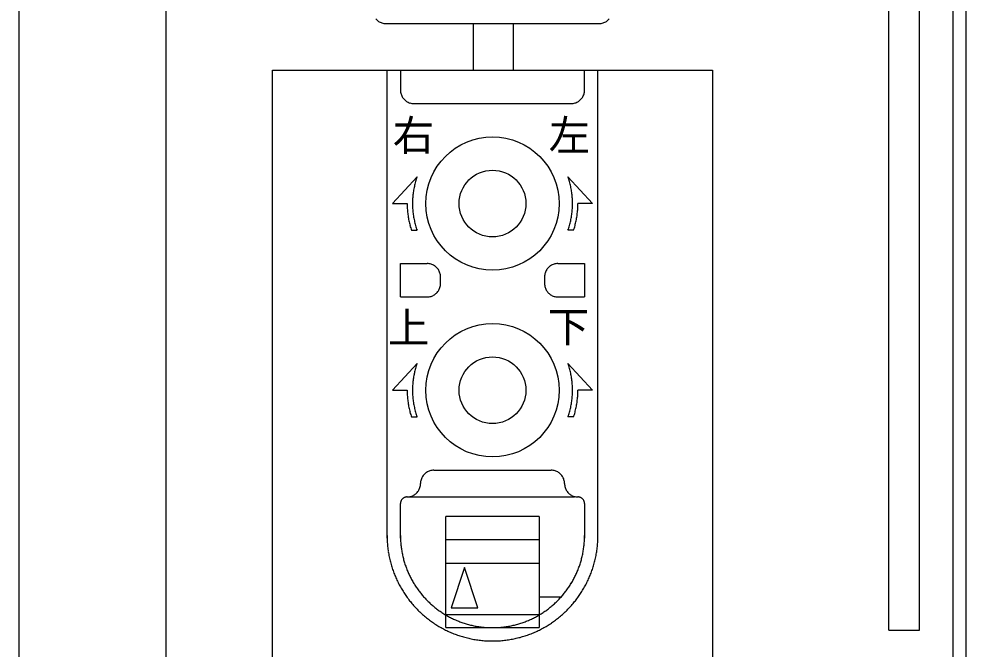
# Model space of a CAD drawing. Units: millimetres, scale not verified. Extents: x -800 to 800, y -560 to 560.
# Drawn here: x -234.2 to -163.2, y 340.8 to 388 of the extents above; entities that cross this region are included whole.
import ezdxf
from ezdxf.enums import TextEntityAlignment as Align

# ---------------------------------------------------------------- set-up
doc = ezdxf.new("R2010")
doc.units = ezdxf.units.MM
doc.header["$LTSCALE"] = 4
doc.layers.add('2-0', color=7, linetype='Continuous', lineweight=25)
doc.styles.add('ＭＳ ゴシック', font='')
doc.styles.get('ＭＳ ゴシック').set_extended_font_data('MS Gothic')

msp = doc.modelspace()

# ---------------------------------------------------------------- linework, layer by layer
at = {"layer": '2-0'}
for p, q in [((-234.205, 428.203), (-234.205, 168.797)), ((-164.204, 413.703), (-164.204, 168.797)), ((-163.206, 168.797), (-163.206, 413.7)), ((-223.206, 392.202), (-223.206, 168.797)), ((-166.704, 342.202), (-166.704, 392.202)), ((-169.004, 342.202), (-169.004, 389.902)), ((-206.707, 387.703), (-190.707, 387.703)), ((-200.155, 387.703), (-200.155, 384.202)), ((-197.157, 387.703), (-197.157, 384.202)), ((-206.606, 384.202), (-190.805, 384.202)), ((-206.606, 349.102), (-206.606, 384.202)), ((-205.604, 384.202), (-205.604, 382.704)), ((-191.805, 382.703), (-191.805, 384.201)), ((-190.805, 349.102), (-190.805, 384.202)), ((-204.605, 381.702), (-192.805, 381.702)), ((-206.204, 374.202), (-204.359, 376.203)), ((-191.205, 374.202), (-193.05, 376.203)), ((-206.204, 374.202), (-205.106, 374.202)), ((-191.205, 374.202), (-192.303, 374.202)), ((-204.785, 372.202), (-204.359, 372.202)), ((-192.624, 372.202), (-193.05, 372.202)), ((-205.604, 369.703), (-203.604, 369.703)), ((-205.604, 367.202), (-205.604, 369.702)), ((-193.803, 369.703), (-191.805, 369.703)), ((-191.805, 369.703), (-191.805, 367.203)), ((-202.605, 368.202), (-202.605, 368.701)), ((-194.805, 368.702), (-194.805, 368.202)), ((-205.604, 367.202), (-203.604, 367.202)), ((-193.803, 367.202), (-191.805, 367.202)), ((-206.204, 360.203), (-204.359, 362.203)), ((-191.205, 360.203), (-193.05, 362.203)), ((-206.204, 360.203), (-205.106, 360.203)), ((-191.205, 360.203), (-192.303, 360.203)), ((-204.785, 358.203), (-204.359, 358.203)), ((-192.624, 358.203), (-193.05, 358.203)), ((-203.104, 354.202), (-194.306, 354.202)), ((-205.105, 352.202), (-192.556, 352.202)), ((-205.604, 349.102), (-205.604, 351.702)), ((-191.805, 351.702), (-191.805, 349.102)), ((-195.205, 350.749), (-202.205, 350.749)), ((-202.204, 349.018), (-195.204, 349.018)), ((-195.205, 347.203), (-202.205, 347.203)), ((-200.804, 346.901), (-201.805, 343.899)), ((-199.804, 343.9), (-200.804, 346.902)), ((-195.205, 344.702), (-193.563, 344.702)), ((-201.805, 343.9), (-199.804, 343.9)), ((-202.204, 343.394), (-195.204, 343.394)), ((-202.204, 342.402), (-195.204, 342.402)), ((-169.004, 342.202), (-166.704, 342.202))]:
    msp.add_line(p, q, dxfattribs=at)
for points in [[(-215.204, 168.797), (-215.204, 384.202), (-182.206, 384.202), (-182.206, 168.797)], [(-202.204, 342.402), (-202.204, 343.394), (-202.204, 350.749)], [(-195.205, 350.749), (-195.205, 343.394), (-195.205, 342.402)]]:
    msp.add_lwpolyline(points, dxfattribs=at)
for centre, radius in [((-198.704, 374.202), 4.999), ((-198.705, 374.202), 2.5), ((-198.704, 360.203), 4.999), ((-198.705, 360.203), 2.5)]:
    msp.add_circle(centre, radius, dxfattribs=at)
for centre, radius, start, end in [((-206.699, 388.706), 1.007, 220.91686, 228.86254), ((-206.701, 388.703), 1.003, 228.85953, 236.84903), ((-206.705, 388.697), 0.996, 236.84789, 244.93976), ((-206.708, 388.692), 0.99, 244.9421, 253.17182), ((-206.708, 388.692), 0.991, 253.17891, 261.54583), ((-206.706, 388.707), 1.005, 261.55813, 270.01662), ((-190.706, 388.711), 1.008, 269.98436, 278.41849), ((-190.704, 388.698), 0.995, 278.4302, 286.76962), ((-190.704, 388.697), 0.994, 286.77616, 294.98015), ((-190.706, 388.702), 1, 294.98207, 303.05403), ((-190.709, 388.707), 1.006, 303.05262, 311.03085), ((-190.711, 388.709), 1.008, 311.02773, 318.97227), ((-204.591, 382.703), 1.013, 179.98381, 188.37888), ((-192.812, 382.703), 1.008, 351.58151, 0.01564), ((-204.606, 382.701), 0.998, 188.39016, 196.69916), ((-204.608, 382.7), 0.996, 196.70549, 204.89004), ((-204.604, 382.702), 1, 204.89194, 212.9561), ((-204.601, 382.704), 1.004, 212.95483, 220.93614), ((-204.6, 382.705), 1.005, 220.93329, 228.88998), ((-192.81, 382.708), 1.008, 311.02773, 318.97227), ((-192.809, 382.707), 1.006, 318.96915, 326.94738), ((-192.803, 382.703), 1, 326.94597, 335.01793), ((-192.798, 382.701), 0.994, 335.01985, 343.22384), ((-192.799, 382.701), 0.995, 343.23038, 351.5698), ((-204.602, 382.702), 1.002, 228.88722, 236.88398), ((-204.606, 382.697), 0.996, 236.88301, 244.97649), ((-204.608, 382.692), 0.991, 244.97891, 253.2034), ((-204.608, 382.694), 0.992, 253.21044, 261.56503), ((-204.605, 382.709), 1.007, 261.57713, 270.01706), ((-192.805, 382.71), 1.008, 269.98436, 278.41849), ((-192.803, 382.697), 0.995, 278.4302, 286.76962), ((-192.803, 382.696), 0.994, 286.77616, 294.98015), ((-192.806, 382.701), 1, 294.98207, 303.05403), ((-192.809, 382.706), 1.006, 303.05262, 311.03085), ((-198.715, 374.202), 5.989, 164.05785, 167.61559), ((-198.71, 374.201), 5.995, 160.48709, 164.05764), ((-198.699, 374.201), 5.995, 15.94236, 19.51291), ((-198.694, 374.202), 5.989, 12.38441, 15.94215), ((-198.717, 374.203), 5.987, 171.16256, 174.70103), ((-198.717, 374.202), 5.987, 167.61571, 171.16251), ((-198.692, 374.202), 5.987, 8.83749, 12.38429), ((-198.692, 374.203), 5.987, 5.29897, 8.83744), ((-198.688, 374.202), 6.417, 179.99987, 181.65045), ((-198.716, 374.202), 5.988, 178.23426, 181.76574), ((-198.717, 374.202), 5.988, 174.70103, 178.23428), ((-198.693, 374.202), 5.988, 1.76572, 5.29897), ((-198.693, 374.202), 5.988, 358.23426, 1.76574), ((-198.721, 374.202), 6.417, 358.34955, 0.00013), ((-198.695, 374.202), 6.41, 181.65043, 183.30193), ((-198.702, 374.202), 6.403, 183.30191, 184.95484), ((-198.71, 374.201), 6.396, 184.95482, 186.60968), ((-198.718, 374.2), 6.387, 186.60966, 188.26693), ((-198.717, 374.202), 5.988, 181.76572, 185.29897), ((-198.717, 374.202), 5.987, 185.29897, 188.83744), ((-198.692, 374.202), 5.987, 351.16256, 354.70103), ((-198.693, 374.202), 5.988, 354.70103, 358.23428), ((-198.691, 374.2), 6.387, 351.73307, 353.39034), ((-198.7, 374.201), 6.396, 353.39032, 355.04518), ((-198.707, 374.202), 6.403, 355.04516, 356.69809), ((-198.715, 374.202), 6.41, 356.69807, 358.34957), ((-198.728, 374.199), 6.378, 188.26692, 189.92708), ((-198.737, 374.197), 6.368, 189.92707, 191.59057), ((-198.747, 374.195), 6.358, 191.59056, 193.25782), ((-198.717, 374.202), 5.987, 188.83749, 192.38429), ((-198.715, 374.203), 5.989, 192.38441, 195.94215), ((-198.694, 374.203), 5.989, 344.05785, 347.61559), ((-198.692, 374.202), 5.987, 347.61571, 351.16251), ((-198.662, 374.195), 6.358, 346.74218, 348.40944), ((-198.672, 374.197), 6.368, 348.40943, 350.07293), ((-198.682, 374.199), 6.378, 350.07292, 351.73308), ((-198.757, 374.193), 6.347, 193.25782, 194.92923), ((-198.767, 374.19), 6.337, 194.92923, 196.60516), ((-198.776, 374.187), 6.327, 196.60517, 198.28591), ((-198.71, 374.204), 5.995, 195.94236, 199.51291), ((-198.699, 374.204), 5.995, 340.48709, 344.05764), ((-198.633, 374.187), 6.327, 341.71409, 343.39483), ((-198.642, 374.19), 6.337, 343.39484, 345.07077), ((-198.652, 374.193), 6.347, 345.07077, 346.74218), ((-203.604, 368.697), 1.007, 81.57713, 90.01706), ((-203.602, 368.712), 0.992, 73.21044, 81.56503), ((-203.601, 368.713), 0.991, 64.97891, 73.2034), ((-203.603, 368.708), 0.996, 56.88301, 64.97649), ((-203.607, 368.703), 1.002, 48.88722, 56.88398), ((-203.609, 368.701), 1.005, 40.93329, 48.88998), ((-203.608, 368.701), 1.004, 32.95483, 40.93614), ((-203.605, 368.704), 1, 24.89194, 32.9561), ((-193.805, 368.704), 1, 147.05178, 155.11593), ((-193.801, 368.702), 1.004, 139.07173, 147.05304), ((-193.8, 368.701), 1.005, 131.1179, 139.07459), ((-193.802, 368.704), 1.002, 123.1239, 131.12066), ((-193.806, 368.709), 0.996, 115.03139, 123.12486), ((-193.808, 368.714), 0.991, 106.80448, 115.02896), ((-193.808, 368.712), 0.992, 98.44285, 106.79743), ((-193.806, 368.697), 1.007, 89.99081, 98.43074), ((-203.601, 368.705), 0.996, 16.70549, 24.89004), ((-203.603, 368.705), 0.998, 8.39016, 16.69916), ((-203.618, 368.703), 1.013, 359.98381, 8.37888), ((-193.792, 368.703), 1.013, 171.62899, 180.02406), ((-193.806, 368.705), 0.998, 163.30871, 171.61771), ((-193.808, 368.706), 0.996, 155.11783, 163.30238), ((-203.602, 368.2), 0.998, 327.03708, 335.12283), ((-203.601, 368.199), 0.996, 335.12545, 343.32227), ((-203.606, 368.201), 1.001, 343.3292, 351.63517), ((-203.624, 368.203), 1.019, 351.64678, 0.01885), ((-193.785, 368.204), 1.019, 179.98902, 188.3611), ((-193.804, 368.201), 1.001, 188.37271, 196.67867), ((-193.808, 368.2), 0.996, 196.6856, 204.88242), ((-193.807, 368.201), 0.998, 204.88504, 212.9708), ((-203.604, 368.214), 1.012, 269.98207, 278.38486), ((-203.601, 368.197), 0.995, 278.39658, 286.72647), ((-203.6, 368.194), 0.991, 286.73341, 294.9474), ((-203.602, 368.197), 0.995, 294.94998, 303.04664), ((-203.604, 368.201), 0.999, 303.04605, 311.05733), ((-203.606, 368.203), 1.002, 311.05509, 319.03384), ((-203.605, 368.202), 1.001, 319.03162, 327.03764), ((-193.804, 368.203), 1.001, 212.97024, 220.97626), ((-193.803, 368.203), 1.002, 220.97403, 228.95279), ((-193.805, 368.201), 0.999, 228.95055, 236.96183), ((-193.807, 368.197), 0.995, 236.96123, 245.05789), ((-193.809, 368.194), 0.991, 245.06048, 253.27446), ((-193.808, 368.198), 0.995, 253.2814, 261.61129), ((-193.806, 368.215), 1.012, 261.62302, 270.02581), ((-198.741, 360.207), 5.963, 160.45642, 164.04114), ((-198.669, 360.207), 5.963, 15.95886, 19.54358), ((-198.729, 360.205), 5.976, 167.6086, 171.161), ((-198.736, 360.206), 5.968, 164.04128, 167.60856), ((-198.674, 360.206), 5.968, 12.39144, 15.95872), ((-198.681, 360.205), 5.976, 8.839, 12.3914), ((-198.715, 360.203), 5.989, 174.70177, 178.23509), ((-198.721, 360.203), 5.983, 171.16097, 174.70186), ((-198.688, 360.203), 5.983, 5.29814, 8.83903), ((-198.694, 360.203), 5.989, 1.76491, 5.29823), ((-198.688, 360.203), 6.417, 179.99987, 181.65045), ((-198.695, 360.203), 6.41, 181.65043, 183.30193), ((-198.712, 360.203), 5.993, 178.23497, 181.76503), ((-198.71, 360.203), 5.994, 181.76491, 185.29611), ((-198.699, 360.203), 5.994, 354.70389, 358.23509), ((-198.698, 360.203), 5.993, 358.23497, 1.76503), ((-198.715, 360.203), 6.41, 356.69807, 358.34957), ((-198.721, 360.203), 6.417, 358.34955, 0.00013), ((-198.702, 360.202), 6.403, 183.30191, 184.95484), ((-198.71, 360.202), 6.396, 184.95482, 186.60968), ((-198.718, 360.201), 6.387, 186.60966, 188.26693), ((-198.728, 360.199), 6.378, 188.26692, 189.92708), ((-198.711, 360.203), 5.994, 185.29602, 188.8327), ((-198.713, 360.202), 5.991, 188.83265, 192.37879), ((-198.696, 360.202), 5.991, 347.62121, 351.16735), ((-198.699, 360.203), 5.994, 351.1673, 354.70398), ((-198.682, 360.199), 6.378, 350.07292, 351.73308), ((-198.691, 360.201), 6.387, 351.73307, 353.39034), ((-198.7, 360.202), 6.396, 353.39032, 355.04518), ((-198.707, 360.202), 6.403, 355.04516, 356.69809), ((-198.737, 360.198), 6.368, 189.92707, 191.59057), ((-198.747, 360.196), 6.358, 191.59056, 193.25782), ((-198.757, 360.193), 6.347, 193.25782, 194.92923), ((-198.767, 360.191), 6.337, 194.92923, 196.60516), ((-198.715, 360.202), 5.989, 192.37882, 195.93785), ((-198.716, 360.202), 5.989, 195.93799, 199.51257), ((-198.694, 360.202), 5.989, 340.48743, 344.06201), ((-198.694, 360.202), 5.989, 344.06215, 347.62118), ((-198.642, 360.191), 6.337, 343.39484, 345.07077), ((-198.652, 360.193), 6.347, 345.07077, 346.74218), ((-198.662, 360.196), 6.358, 346.74218, 348.40944), ((-198.672, 360.198), 6.368, 348.40943, 350.07293), ((-198.776, 360.188), 6.327, 196.60517, 198.28591), ((-198.633, 360.188), 6.327, 341.71409, 343.39483), ((-203.114, 353.205), 0.991, 154.97891, 163.2034), ((-203.11, 353.203), 0.996, 146.88301, 154.97649), ((-203.104, 353.2), 1.002, 138.88722, 146.88398), ((-203.102, 353.197), 1.005, 130.93329, 138.88998), ((-203.103, 353.198), 1.004, 122.95483, 130.93614), ((-203.105, 353.202), 1, 114.89194, 122.9561), ((-203.106, 353.205), 0.996, 106.70549, 114.89004), ((-203.106, 353.203), 0.998, 98.39016, 106.69916), ((-203.104, 353.189), 1.013, 89.98381, 98.37888), ((-194.305, 353.189), 1.013, 81.62112, 90.01619), ((-194.303, 353.203), 0.998, 73.30084, 81.60984), ((-194.303, 353.205), 0.996, 65.10996, 73.29451), ((-194.304, 353.202), 1, 57.0439, 65.10806), ((-194.307, 353.198), 1.004, 49.06386, 57.04517), ((-194.307, 353.197), 1.005, 41.11002, 49.06671), ((-194.305, 353.2), 1.002, 33.11602, 41.11278), ((-194.3, 353.203), 0.996, 25.02351, 33.11699), ((-194.295, 353.205), 0.991, 16.7966, 25.02109), ((-205.099, 353.201), 0.995, 335.09345, 343.28695), ((-205.102, 353.201), 0.998, 343.2934, 351.60817), ((-205.117, 353.204), 1.013, 351.6195, 0.01652), ((-203.098, 353.203), 1.007, 171.57713, 180.01706), ((-203.113, 353.205), 0.992, 163.21044, 171.56503), ((-194.296, 353.205), 0.992, 8.43497, 16.78956), ((-194.311, 353.203), 1.007, 359.98294, 8.42287), ((-192.293, 353.204), 1.013, 179.98348, 188.3805), ((-192.308, 353.201), 0.998, 188.39183, 196.7066), ((-192.31, 353.201), 0.995, 196.71305, 204.90655), ((-205.104, 351.704), 0.499, 115.08759, 123.16299), ((-205.106, 351.708), 0.495, 106.86274, 115.08581), ((-205.106, 351.709), 0.494, 98.48142, 106.85608), ((-205.105, 351.703), 0.499, 89.98554, 98.46928), ((-205.105, 353.217), 1.014, 269.98169, 278.39271), ((-205.103, 353.2), 0.997, 278.40475, 286.74115), ((-205.102, 353.197), 0.994, 286.7483, 294.96462), ((-205.103, 353.2), 0.998, 294.96726, 303.06087), ((-205.106, 353.204), 1.002, 303.06017, 311.06311), ((-205.108, 353.206), 1.005, 311.06062, 319.02719), ((-205.106, 353.205), 1.003, 319.02458, 327.01729), ((-205.103, 353.203), 0.999, 327.01624, 335.09137), ((-192.307, 353.203), 0.999, 204.90863, 212.98376), ((-192.303, 353.205), 1.003, 212.98271, 220.97542), ((-192.302, 353.206), 1.005, 220.97281, 228.93938), ((-192.303, 353.204), 1.002, 228.93689, 236.93983), ((-192.306, 353.2), 0.998, 236.93913, 245.03274), ((-192.308, 353.197), 0.994, 245.03538, 253.2517), ((-192.307, 353.2), 0.997, 253.25885, 261.59525), ((-192.304, 353.217), 1.014, 261.60729, 270.01831), ((-192.304, 351.703), 0.499, 81.53072, 90.01446), ((-192.303, 351.709), 0.494, 73.14392, 81.51858), ((-192.303, 351.708), 0.495, 64.91419, 73.13726), ((-192.305, 351.704), 0.499, 56.83701, 64.91241), ((-205.102, 351.702), 0.502, 171.57487, 180.01359), ((-205.108, 351.703), 0.497, 163.23456, 171.56357), ((-205.107, 351.703), 0.497, 155.04544, 163.22861), ((-205.104, 351.701), 0.501, 146.99799, 155.04418), ((-205.101, 351.7), 0.504, 139.04708, 147.00003), ((-205.101, 351.699), 0.505, 131.12598, 139.05076), ((-205.102, 351.701), 0.503, 123.16124, 131.12957), ((-192.307, 351.701), 0.503, 48.87043, 56.83876), ((-192.309, 351.699), 0.505, 40.94924, 48.87402), ((-192.308, 351.7), 0.504, 32.99997, 40.95292), ((-192.305, 351.701), 0.501, 24.95582, 33.00201), ((-192.302, 351.703), 0.497, 16.77139, 24.95456), ((-192.302, 351.703), 0.497, 8.43643, 16.76544), ((-192.307, 351.702), 0.502, 359.98641, 8.42513), ((-198.58, 349.302), 8.026, 179.99754, 182.90044), ((-198.651, 349.299), 7.955, 182.90105, 185.79891), ((-198.59, 349.302), 7.014, 179.99755, 182.89917), ((-198.652, 349.299), 6.952, 182.89977, 185.79631), ((-198.757, 349.3), 6.952, 354.20363, 357.10021), ((-198.819, 349.303), 7.014, 357.10081, 0.00245), ((-198.762, 349.299), 7.958, 354.20168, 357.09941), ((-198.835, 349.302), 8.031, 357.10002, 0.00249), ((-198.702, 349.294), 7.903, 185.79945, 188.68877), ((-198.737, 349.288), 7.868, 188.68924, 191.56713), ((-198.697, 349.295), 6.907, 185.79684, 188.6848), ((-198.727, 349.29), 6.876, 188.68527, 191.56179), ((-198.745, 349.286), 6.858, 191.56219, 194.42507), ((-198.664, 349.288), 6.858, 345.57452, 348.43755), ((-198.682, 349.291), 6.876, 348.43794, 351.31458), ((-198.712, 349.296), 6.907, 351.31505, 354.20309), ((-198.674, 349.288), 7.869, 348.43298, 351.31123), ((-198.71, 349.293), 7.905, 351.3117, 354.20114), ((-198.758, 349.284), 7.847, 191.56753, 194.43176), ((-198.767, 349.282), 7.838, 194.43209, 197.28109), ((-198.753, 349.285), 6.85, 194.42539, 197.27307), ((-198.753, 349.285), 6.85, 197.27333, 200.10491), ((-198.656, 349.286), 6.85, 339.89429, 342.72608), ((-198.656, 349.286), 6.849, 342.72633, 345.5742), ((-198.642, 349.281), 7.837, 342.7177, 345.56745), ((-198.652, 349.284), 7.847, 345.56777, 348.43257), ((-198.766, 349.282), 7.838, 197.28135, 200.1142), ((-198.759, 349.285), 7.846, 200.11439, 202.93079), ((-198.747, 349.287), 6.857, 200.10509, 202.9203), ((-198.737, 349.291), 6.868, 202.92042, 205.71955), ((-198.672, 349.292), 6.867, 334.27918, 337.07855), ((-198.662, 349.288), 6.856, 337.07867, 339.89411), ((-198.649, 349.284), 7.844, 337.06611, 339.88351), ((-198.642, 349.281), 7.837, 339.8837, 342.71744), ((-198.747, 349.29), 7.858, 202.93092, 205.73116), ((-198.733, 349.297), 7.875, 205.73122, 208.51611), ((-198.724, 349.297), 6.881, 205.71961, 208.50348), ((-198.711, 349.304), 6.896, 208.50349, 211.27341), ((-198.698, 349.305), 6.896, 328.72477, 331.49497), ((-198.685, 349.298), 6.881, 331.49498, 334.27911), ((-198.674, 349.295), 7.872, 331.47861, 334.26461), ((-198.66, 349.288), 7.856, 334.26468, 337.06599), ((-198.717, 349.305), 7.892, 208.51612, 211.28695), ((-198.703, 349.314), 7.909, 211.28691, 214.04538), ((-198.699, 349.312), 6.911, 211.27338, 214.03106), ((-198.688, 349.319), 6.924, 214.03099, 216.7785), ((-198.679, 349.326), 6.935, 216.7784, 219.51808), ((-198.73, 349.327), 6.934, 320.47924, 323.2192), ((-198.721, 349.32), 6.924, 323.2191, 325.9669), ((-198.71, 349.313), 6.91, 325.96683, 328.7248), ((-198.704, 349.312), 7.906, 325.9471, 328.70667), ((-198.689, 349.303), 7.889, 328.70665, 331.47859), ((-198.69, 349.323), 7.925, 214.04531, 216.79347), ((-198.68, 349.33), 7.938, 216.79338, 219.53356), ((-198.674, 349.33), 6.942, 219.51796, 222.25235), ((-198.671, 349.333), 6.946, 222.25222, 224.98401), ((-198.671, 349.332), 6.945, 224.98387, 227.71582), ((-198.738, 349.333), 6.945, 312.28073, 315.01291), ((-198.738, 349.334), 6.945, 315.01278, 317.74483), ((-198.735, 349.331), 6.942, 317.7447, 320.47936), ((-198.727, 349.329), 7.935, 320.45688, 323.19805), ((-198.717, 349.321), 7.922, 323.19795, 325.94717), ((-198.673, 349.336), 7.947, 219.53344, 222.2682), ((-198.669, 349.339), 7.951, 222.26807, 225.00007), ((-198.669, 349.339), 7.951, 224.99993, 227.73193), ((-198.674, 349.329), 6.941, 227.71569, 230.45055), ((-198.68, 349.322), 6.932, 230.45043, 233.19088), ((-198.687, 349.313), 6.92, 233.19078, 235.93937), ((-198.723, 349.315), 6.921, 304.05667, 306.80538), ((-198.73, 349.324), 6.932, 306.80529, 309.54591), ((-198.735, 349.33), 6.941, 309.54579, 312.28086), ((-198.738, 349.338), 7.949, 312.25622, 314.98885), ((-198.738, 349.338), 7.949, 314.98871, 317.72148), ((-198.734, 349.334), 7.944, 317.72135, 320.45699), ((-198.672, 349.336), 7.947, 227.7318, 230.46656), ((-198.678, 349.329), 7.938, 230.46644, 233.20662), ((-198.686, 349.319), 7.925, 233.20653, 235.95469), ((-198.695, 349.301), 6.906, 235.9393, 238.69836), ((-198.703, 349.288), 6.891, 238.69833, 241.46989), ((-198.71, 349.274), 6.875, 241.46991, 244.25569), ((-198.716, 349.261), 6.861, 244.25575, 247.05703), ((-198.721, 349.25), 6.849, 247.05716, 249.87474), ((-198.689, 349.253), 6.851, 290.12151, 292.93891), ((-198.693, 349.264), 6.862, 292.93904, 295.74021), ((-198.7, 349.276), 6.876, 295.74028, 298.52602), ((-198.707, 349.29), 6.892, 298.52603, 301.29763), ((-198.715, 349.303), 6.907, 301.2976, 304.05673), ((-198.723, 349.319), 7.924, 304.03256, 306.78084), ((-198.73, 349.328), 7.937, 306.78075, 309.52124), ((-198.735, 349.335), 7.945, 309.52112, 312.25635), ((-198.694, 349.306), 7.909, 235.95462, 238.71309), ((-198.703, 349.291), 7.892, 238.71305, 241.48388), ((-198.712, 349.276), 7.875, 241.48389, 244.26878), ((-198.723, 349.244), 6.842, 249.87492, 252.70908), ((-198.724, 349.243), 6.841, 252.70934, 255.55976), ((-198.722, 349.251), 6.849, 255.56008, 258.42583), ((-198.718, 349.268), 6.867, 258.42623, 261.30571), ((-198.714, 349.299), 6.898, 261.30618, 264.19715), ((-198.709, 349.344), 6.943, 264.19769, 267.09725), ((-198.706, 349.406), 7.005, 267.09785, 270.00246), ((-198.704, 349.411), 7.009, 269.99753, 272.90133), ((-198.701, 349.348), 6.946, 272.90193, 275.80077), ((-198.697, 349.303), 6.901, 275.80131, 278.69166), ((-198.692, 349.272), 6.87, 278.69213, 281.57108), ((-198.688, 349.254), 6.851, 281.57148, 284.43678), ((-198.686, 349.246), 6.843, 284.43711, 287.28718), ((-198.687, 349.247), 6.844, 287.28743, 290.12133), ((-198.698, 349.277), 7.876, 295.71927, 298.50369), ((-198.706, 349.292), 7.893, 298.5037, 301.27426), ((-198.714, 349.306), 7.91, 301.27423, 304.03263), ((-198.719, 349.261), 7.858, 244.26884, 247.06908), ((-198.724, 349.249), 7.846, 247.06921, 249.88561), ((-198.726, 349.242), 7.838, 249.8858, 252.71865), ((-198.726, 349.242), 7.838, 252.71891, 255.56791), ((-198.724, 349.251), 7.847, 255.56824, 258.43247), ((-198.72, 349.271), 7.868, 258.43287, 261.31076), ((-198.69, 349.276), 7.872, 278.68402, 281.56038), ((-198.686, 349.255), 7.851, 281.56077, 284.42362), ((-198.684, 349.245), 7.841, 284.42394, 287.27172), ((-198.684, 349.245), 7.841, 287.27197, 290.10378), ((-198.686, 349.252), 7.848, 290.10396, 292.91951), ((-198.691, 349.263), 7.861, 292.91963, 295.7192), ((-198.715, 349.306), 7.903, 261.31123, 264.20055), ((-198.71, 349.358), 7.955, 264.20109, 267.09895), ((-198.706, 349.429), 8.026, 267.09956, 270.00246), ((-198.704, 349.434), 8.031, 269.99755, 272.89863), ((-198.701, 349.363), 7.96, 272.89923, 275.79535), ((-198.696, 349.311), 7.908, 275.79589, 278.68355)]:
    msp.add_arc(centre, radius, start, end, dxfattribs=at)

# ---------------------------------------------------------------- texts
at = {"layer": '2-0', "style": 'ＭＳ ゴシック'}
for s, p in [('右', (-206.187, 377.489)), ('左', (-194.491, 377.489)), ('上', (-206.558, 363.061)), ('下', (-194.575, 363.141))]:
    msp.add_text(s, height=2.284, dxfattribs=at).set_placement(p, align=Align.BOTTOM_LEFT)

doc.saveas('drawing.dxf')
